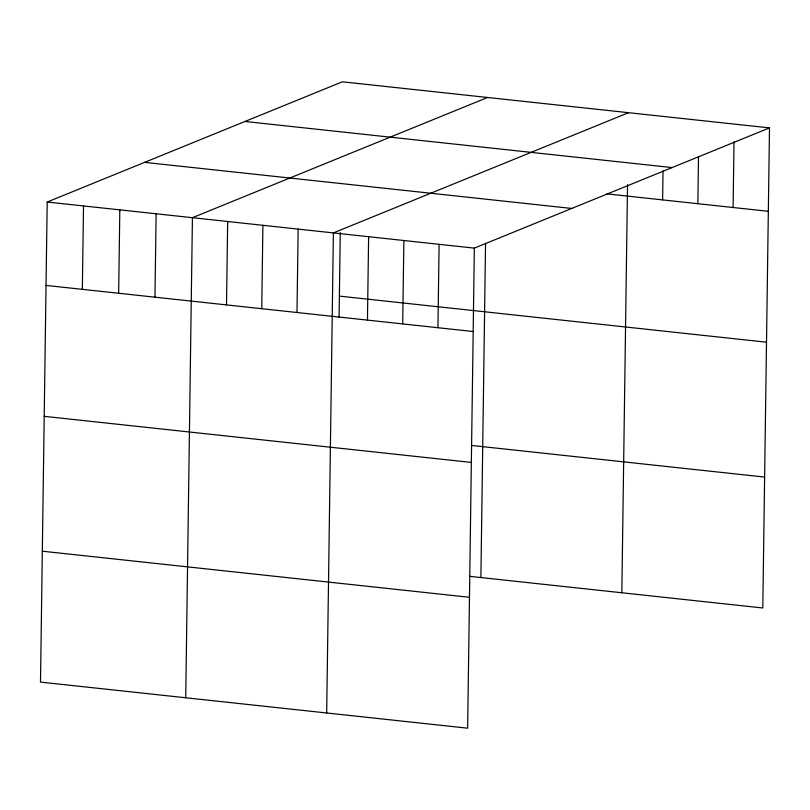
<?xml version="1.0" encoding="UTF-8"?>
<svg xmlns="http://www.w3.org/2000/svg" width="810" height="810" viewBox="0 0 810 810"><rect width="100%" height="100%" fill="white"/><g stroke="black" fill="none" stroke-linecap="round" stroke-linejoin="round"><path stroke-width="1.21" d="M769.5 127.899L342.357 81.81L47.203 202.024L40.5 682.101L467.643 728.19L474.346 248.123L769.5 127.899L762.797 607.976L469.618 576.335M82.347 289.342L83.511 205.942M118.655 293.26L119.819 209.861M154.963 297.179L156.127 213.779M185.723 697.774L192.426 217.698L487.59 97.473M226.506 304.904L227.671 221.505M261.741 308.711L262.906 225.302M296.986 312.508L298.151 229.108M326.683 712.982L333.386 232.905L628.54 112.691M339.076 317.338L340.261 232.531M367.457 320.112L368.621 236.712M402.702 323.919L403.866 240.519M437.937 327.726L439.101 244.316M480.887 577.55L485.554 243.213M621.837 592.768L627.537 184.72M662.62 199.898L663.025 170.829M697.856 203.695L698.514 156.948M733.101 207.502L734.012 141.79M244.964 121.48L672.097 167.579M606.72 193.863L768.336 211.309M144.605 162.354L571.749 208.453M47.203 202.024L474.346 248.123M339.37 296.106L766.503 342.205M46.038 285.424L473.182 331.523M471.44 445.439L764.62 477.07M44.216 416.33L471.349 462.429M42.333 551.195L469.466 597.294"/></g></svg>
